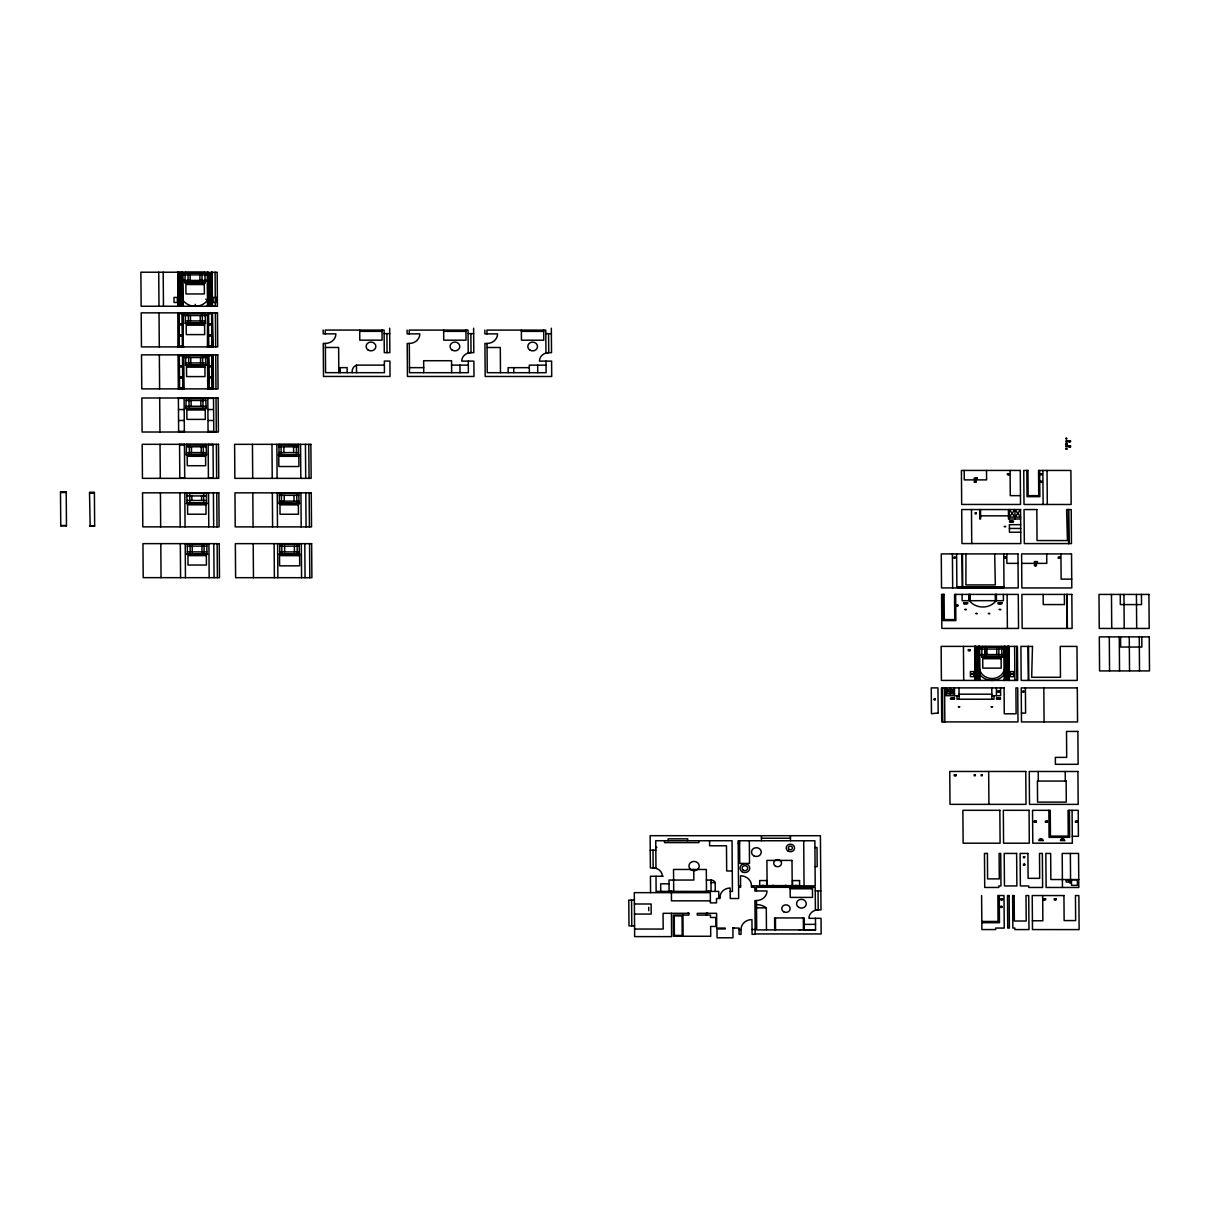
<?xml version="1.0" encoding="UTF-8"?>
<svg xmlns="http://www.w3.org/2000/svg" width="1210" height="1210" viewBox="0 0 1210 1210"><rect width="100%" height="100%" fill="white"/><g stroke="black" fill="none" stroke-linecap="round" stroke-linejoin="round"><path stroke-width="1.5" d="M181.878 272.235L178.762 283.321L181.969 283.321L182.135 305.495L183.406 306.251M210.51 272.991L211.372 280.735L210.585 283.321L208.165 280.735L208.906 272.991M212.824 306.266L209.965 305.51L211.523 300.337L209.874 295.164L208.695 296.465M975.986 656.198L975.593 657.484L978.799 657.484L975.517 647.153L978.724 647.153L975.986 656.198L977.196 657.484L978.391 656.198M1007.34 647.153L1008.202 654.913L1007.431 657.484L1008.232 657.484L1004.935 647.153L1008.142 647.153L1005.026 657.484L1008.232 657.741M1005.586 678.371L1006.796 679.672L1008.353 674.499L1006.72 669.342L1005.525 670.627M179.488 272.991L178.702 275.577L179.564 283.321M179.564 284.078L178.762 284.078L182.06 294.408L178.838 294.408L181.969 284.078L179.564 284.078L178.793 286.664L179.64 294.408M181.167 283.321L181.939 280.735L181.092 272.991M179.655 295.164L178.914 302.908L179.73 305.495L181.334 305.495L182.12 302.908L181.258 295.164M181.243 294.408L182.029 291.822L181.167 284.078M177.689 306.251L178.929 305.495L182.06 295.164L178.853 295.164L182.135 305.495M208.18 283.321L211.311 272.991L208.105 272.991L208.18 283.321L208.982 283.321L208.165 280.735L211.326 275.577L209.708 272.991L208.513 274.277M208.196 283.579L211.402 283.321L209.769 279.48L208.967 280.735L209.799 283.321L211.357 278.164L209.708 272.991L208.12 275.577L211.372 280.735L209.799 283.321L208.165 280.735L209.36 279.45M208.256 291.837L209.799 284.078L211.009 285.378M208.604 285.378L209.799 284.078L210.616 286.679L208.271 294.408L209.073 294.408L208.211 286.664L208.997 284.078L211.402 284.078M209.073 295.164L208.302 297.751L209.164 305.51M209.814 285.394L209.012 286.664L211.478 294.408L209.874 294.408L211.432 289.25L209.799 284.078L208.211 286.664L211.463 291.837L210.676 294.408M211.1 296.465L209.874 295.164L208.317 300.337L209.965 305.51L211.16 304.209L208.271 295.164L211.493 295.164M207.107 306.266L208.362 305.51L210.706 297.751L209.874 295.164L208.302 297.751L211.553 302.923L210.767 305.51M976.319 647.153L975.578 654.897L976.394 657.484M976.394 658.24L975.623 660.826L976.485 668.57M977.998 657.484L978.784 654.897L977.922 647.153M976.485 669.327L975.699 671.913L976.561 679.657M978.088 668.57L978.829 660.826L977.998 658.24L975.593 658.24L978.89 668.57L975.683 668.57L978.814 658.24L977.998 658.24M974.519 680.413L978.164 679.657L978.951 677.086L978.088 669.327M1005.737 647.153L1004.996 654.913L1005.828 657.484L1007.824 656.198M1008.232 658.24L1005.828 658.24L1005.041 660.826L1005.903 668.586L1008.293 665.999L1007.431 658.24M1005.419 656.198L1006.629 657.484L1008.187 652.326L1006.538 647.153L1005.344 648.454M1007.764 648.454L1006.538 647.153L1004.966 649.74L1008.202 654.913L1006.629 657.484L1005.797 654.913L1006.599 653.642L1007.401 654.928L1005.071 663.413L1006.705 668.586L1008.293 665.999L1005.041 660.826L1006.629 658.24L1007.839 659.541M1005.434 659.541L1006.629 658.24L1007.446 660.841L1005.102 668.586L1008.308 668.827M1005.918 669.342L1005.132 671.913L1005.994 679.672M1005.495 667.285L1006.705 668.586L1008.278 663.413L1006.629 658.24L1008.248 660.826L1005.086 665.999L1006.705 668.586L1005.888 665.999L1006.644 659.556M1006.675 664.729L1007.491 666.014L1005.147 674.499L1006.796 679.672L1007.99 678.371M1007.9 667.285L1007.506 668.586L1008.308 668.586L1005.843 660.826M1007.93 670.627L1006.72 669.342L1007.537 671.943L1005.192 679.672L1004.935 646.397M1003.937 680.428L1007.597 679.672L1008.384 677.086L1007.522 669.342M210.933 302.273L209.965 305.51L208.332 302.923L211.508 297.751L210.676 295.164M1006.72 670.658L1005.933 671.913L1006.796 679.672L1005.177 677.086L1008.338 671.913L1006.72 669.342L1005.132 671.913L1008.384 677.086L1006.796 679.672L1007.779 676.435M180.093 274.277L180.108 276.863M180.517 276.863L180.487 274.277M180.139 279.45L180.154 282.036M180.547 282.036L180.532 279.45M180.184 285.363L180.199 287.95M180.593 287.95L180.577 285.363M180.214 290.536L180.245 293.123M180.638 293.123L180.623 290.536M180.26 296.45L180.29 299.036M180.683 299.036L180.668 296.45M180.305 301.623L180.32 304.209M180.729 304.209L180.714 301.623M976.924 648.439L976.939 651.025M977.347 651.025L977.332 648.439M976.969 653.612L976.984 656.198M977.393 656.198L977.362 653.612M977.014 659.526L977.03 662.112M977.438 662.112L977.408 659.526M977.045 664.698L977.075 667.285M977.468 667.285L977.453 664.698M977.105 670.627L977.12 673.199M977.514 673.199L977.498 670.627M977.135 675.785L977.151 678.371M977.559 678.371L977.544 675.785M207.424 346.907L207.576 312.876M185.236 272.235L184.903 282.943L205.261 282.943L204.762 272.235M185.538 312.876L185.206 323.584L205.564 323.584L205.065 312.876M177.991 346.892L178.157 312.876M184.026 388.894L183.769 354.863M185.856 354.863L185.523 365.586L205.881 365.586L205.382 354.878M178.309 388.894L178.052 354.863M213.459 388.894L213.202 354.878M207.742 388.894L207.485 354.878M982.066 646.397L981.734 657.106L1002.092 657.106L1001.593 646.397M209.799 284.078L211.417 286.664L208.256 291.837L209.874 294.408L211.463 291.837L210.601 284.078M208.559 279.45L210.54 275.577L209.723 274.307L208.922 275.577L210.963 279.45M210.979 282.036L209.799 283.321L210.57 280.75L208.105 272.991M211.069 293.123L209.874 294.408L210.616 286.664M209.874 295.164L211.508 297.751L210.721 300.337L211.553 302.923L209.965 305.51L210.706 297.751M1005.797 654.897L1006.629 657.484L1004.996 654.913L1007.37 649.74L1006.554 648.469L1005.767 649.74L1007.794 653.612M1006.614 656.198L1007.401 654.913M1006.659 662.112L1007.446 660.826M1006.705 667.285L1007.491 665.999M1006.75 673.214L1007.537 671.928M209.436 290.536L208.256 291.837L209.874 294.408L209.058 291.837L209.844 290.566M211.13 301.623L209.103 297.751L209.89 296.48M209.527 301.623L208.347 302.923L209.965 305.51L209.133 302.923L209.935 301.653M950.228 687.885L946.099 693.814L954.463 693.814L950.228 687.885L950.273 693.814L954.418 687.885L954.478 695.705M90.175 525.775L94.652 526.335L94.395 492.319L89.51 492.319L90.175 525.775L94.229 525.775M179.821 478.343L179.564 444.327M208.423 478.358L208.15 444.327M66.474 525.927L66.217 491.895M60.757 525.927L60.5 491.895M184.101 397.999L184.359 432.03M178.641 432.03L178.384 397.999M213.52 398.014L213.777 432.03M184.449 444.327L184.707 478.343M186.537 444.327L186.204 455.036L206.562 455.036L206.063 444.327M208.059 432.03L207.802 398.014M213.036 444.327L213.293 478.358M1014.918 509.546L1009.322 517.109L1020.62 517.109L1014.918 509.546L1014.993 518.999M1020.559 509.561L1020.816 543.577L961.965 543.562L961.708 509.546L1020.559 509.561L1014.978 517.109L1009.276 509.546L1009.337 518.999M1010.653 521.903L1011.348 521.903M965.474 602.837L964.793 603.593L965.625 602.701M997.327 698.231L996.647 698.231M1035.064 821.288L1034.384 821.288M210.948 276.863L209.754 278.164L208.12 275.577L209.315 274.277M211.024 287.95L208.634 290.536M208.725 301.623L211.115 299.051M1007.779 651.025L1005.389 653.612M1007.854 662.127L1005.48 664.698M1005.571 675.8L1007.945 673.214M179.095 274.277L180.29 272.991L181.5 274.277M179.897 274.277L178.702 275.577L181.939 280.735L180.366 283.321L179.156 282.036M180.714 276.863L181.908 275.577L180.29 272.991L178.702 275.577L179.912 276.863M179.125 279.45L181.515 276.863L180.29 272.991L178.717 278.149L180.366 283.321L181.56 282.036L178.687 272.991L181.893 272.991L181.969 283.321L181.56 282.036M179.927 279.45L178.732 280.735L180.366 283.321L181.515 276.863M180.759 282.036L181.939 280.735L180.729 279.45M179.171 285.363L180.366 284.078L181.576 285.363M179.972 285.363L178.793 286.664L182.029 291.822L180.441 294.408L179.231 293.123M180.804 287.95L181.999 286.664L180.366 284.078L178.793 286.664L180.003 287.95M179.216 290.536L181.606 287.95L180.366 284.078L178.808 289.25L180.441 294.408L181.636 293.123M180.018 290.536L178.823 291.822L180.441 294.408L181.606 287.95M180.834 293.123L182.029 291.822L180.819 290.536M179.261 296.45L180.456 295.164L181.666 296.45M180.063 296.45L178.868 297.751L182.12 302.908L180.532 305.495L179.322 304.209M180.88 299.036L182.075 297.751L180.456 295.164L178.868 297.751L180.078 299.036M179.307 301.623L181.681 299.036L180.456 295.164L178.898 300.337L180.532 305.495L181.727 304.209M180.108 301.623L178.914 302.908L180.532 305.495L181.681 299.036M180.925 304.209L182.12 302.908L180.91 301.623M210.147 276.863L211.326 275.577L210.116 274.277M210.177 282.036L211.372 280.735L210.162 279.45M209.406 285.378L208.211 286.664L211.039 290.536M210.222 287.95L211.417 286.664L210.207 285.378M210.268 293.123L211.463 291.837L210.237 290.536M209.496 296.465L208.302 297.751L209.92 300.337M210.313 299.051L211.508 297.751L210.298 296.465M210.359 304.209L211.553 302.923L210.328 301.623M975.925 648.439L977.12 647.153L978.33 648.439M976.727 648.439L975.532 649.74L978.784 654.897L977.196 657.484L975.578 654.897L978.739 649.74L977.12 647.153L975.532 649.74L976.742 651.025M977.544 651.025L978.739 649.74L977.529 648.439M975.956 653.612L978.346 651.025M976.757 653.612L975.578 654.897L976.788 656.198M977.589 656.198L978.784 654.897L977.574 653.612M976.016 659.526L977.196 658.24L978.421 659.526M976.818 659.526L975.623 660.826L978.86 665.984L977.287 668.57L976.062 667.285M977.635 662.112L978.829 660.826L977.196 658.24L975.623 660.826L976.833 662.112M976.047 664.698L978.436 662.112M976.848 664.698L975.653 665.984L977.287 668.57L978.482 667.285M977.68 667.285L978.86 665.984L977.65 664.698M976.092 670.627L977.287 669.327L978.497 670.627M976.894 670.627L975.699 671.913L978.951 677.086L977.362 679.657L976.152 678.371M977.725 673.199L978.92 671.913L977.287 669.327L975.699 671.913L976.924 673.199M976.137 675.785L978.527 673.199M976.939 675.785L975.744 677.086L977.362 679.657L978.557 678.371M977.756 678.371L978.951 677.086L977.74 675.785M1006.145 648.454L1004.966 649.74L1006.175 651.025M1006.977 651.025L1008.172 649.74L1006.538 647.153L1004.981 652.326L1006.629 657.484M1006.191 653.612L1004.996 654.913L1006.221 656.198M1007.022 656.198L1008.202 654.913L1006.992 653.612M1006.236 659.541L1005.041 660.826L1006.251 662.127M1007.053 662.127L1008.248 660.826L1007.038 659.541M1006.281 664.698L1005.086 665.999L1006.297 667.285M1006.327 670.627L1005.132 671.913L1006.342 673.214M1007.144 673.214L1008.338 671.913L1007.128 670.627M1006.372 675.8L1005.177 677.086L1006.387 678.371M1007.189 678.371L1008.384 677.086L1007.174 675.8M1007.098 667.285L1008.293 665.999L1007.083 664.698M1066.781 439.064L1066.207 438.217L1066.131 439.033M1066.101 444.267L1066.948 444.267M1024.522 864.409L1023.675 864.409M186.99 502.982L186.295 503.557L207.213 503.557L186.99 502.982L186.915 492.848M279.026 454.491L278.33 455.051L299.248 455.066L279.026 454.491L278.95 444.342M187.368 553.787L186.673 554.361L207.606 554.361L187.368 553.787L187.293 543.653M279.389 503.012L278.693 503.572L299.626 503.572L279.389 503.012L279.313 492.863M279.782 553.817L279.087 554.377L300.004 554.377L279.782 553.817L279.707 543.668M1066.131 438.247L1066.751 438.353M208.105 272.492L217.165 272.235L217.422 306.266L141.146 306.251L140.889 272.22L208.105 272.235L208.075 305.51M178.672 272.477L181.878 272.477M185.236 272.477L204.762 272.492M178.672 272.734L181.878 272.734M185.236 272.734L204.762 272.734M208.105 272.734L211.311 272.734M185.236 272.991L204.762 272.991M182.74 274.125L185.251 274.125M204.777 274.125L207.288 274.125M182.74 274.368L185.251 274.368M204.777 274.383L207.288 274.383M182.74 274.625L185.251 274.625M204.777 274.625L207.288 274.625M182.74 274.882L207.288 274.882M182.786 280.418L207.334 280.433M182.786 280.675L185.296 280.675M204.823 280.675L207.334 280.675M182.786 280.932L185.296 280.932M204.823 280.932L207.334 280.932M182.786 281.174L185.296 281.174M204.823 281.189L207.334 281.189M185.311 282.187L204.838 282.187M185.175 282.444L204.974 282.444M185.039 282.686L205.11 282.701M178.762 283.579L181.969 283.579M178.762 283.821L181.969 283.821M208.196 284.078L211.402 283.836M178.853 294.665L182.06 294.665M208.271 294.665L211.478 294.665M178.853 294.907L182.06 294.907M208.271 294.922L211.478 294.922M177.961 305.752L183.118 305.752M207.379 305.752L212.537 305.752M177.825 306.009L183.254 306.009M207.243 306.009L212.688 306.009M213.141 346.907L212.461 312.876L211.901 313.632M178.989 313.375L182.196 313.375M185.538 313.118L205.065 313.133M208.407 313.375L211.614 313.375M178.989 313.632L182.196 313.632L182.453 346.136M185.538 313.375L205.065 313.375M185.554 313.632L205.08 313.632M211.629 313.632L208.423 313.632L208.498 323.962L211.705 323.962M183.043 314.766L185.554 314.766M205.08 314.766L207.591 314.766M183.043 315.008L185.554 315.008M205.08 315.024L207.591 315.024M183.043 315.265L185.554 315.265M205.08 315.265L207.591 315.265M183.058 315.523L207.591 315.523M185.599 320.937L205.125 320.937M185.614 322.828L205.14 322.828M185.478 323.085L205.276 323.085M185.342 323.327L205.428 323.342M179.065 323.962L182.271 323.962M179.065 324.22L182.271 324.22M208.498 324.22L211.705 324.22M179.08 324.462L182.286 324.462M208.498 324.477L211.705 324.477M179.08 324.719L182.286 324.719M208.498 324.719L211.705 324.719M359.703 331.343L382.027 331.343M443.662 331.358L465.971 331.358M521.374 331.374L543.698 331.374M384.13 333.612L389.711 333.612M468.073 333.627L473.655 333.627M545.801 333.642L551.382 333.657M179.156 335.049L182.362 335.049M208.574 335.064L211.795 335.064M179.156 335.306L182.362 335.306M208.589 335.306L211.795 335.306M179.156 335.548L182.362 335.548M208.407 312.876L208.589 335.563L211.795 335.563L211.871 346.151M179.156 335.805L182.362 335.805M208.589 335.563L211.795 335.82M325.354 343.428L323.251 343.428L323.509 376.446L390.028 376.461L389.923 361.079L384.341 361.079L384.432 372.68L325.566 372.665L325.354 343.428A10.603 9.574 2 0 0 335.881 333.854L323.191 333.854L323.161 330.073M407.105 330.088L407.135 333.869L419.825 333.869A10.603 9.574 2 0 1 409.298 343.443L407.21 343.443L407.452 376.461L473.987 376.476L473.866 361.109L461.736 361.109A9.347 8.44 2 0 1 471.008 352.654L470.871 333.627M484.832 330.103L484.862 333.884L497.552 333.884A10.603 9.574 2 0 1 487.025 343.459L484.923 343.459L485.18 376.476L551.699 376.491L551.594 361.124L539.448 361.124A9.347 8.44 2 0 1 548.735 352.685L548.584 333.642M178.399 346.136L183.708 346.892M207.833 346.151L212.718 346.151M178.263 346.393L183.421 346.393M207.696 346.393L212.854 346.393M178.127 346.65L183.572 346.65M207.56 346.65L212.99 346.65M325.384 347.467L338.634 347.467L338.815 372.665M487.055 347.497L500.305 347.497L500.486 372.71M178.188 355.12L183.633 355.12M185.856 355.12L205.382 355.12M207.621 355.12L213.066 355.12M178.339 355.377L183.496 355.377M185.871 355.377L205.382 355.377M207.757 355.377L212.915 355.377M178.475 355.619L183.36 355.619M185.871 355.619L205.398 355.634M207.908 355.634L212.779 355.634M183.36 356.753L185.871 356.753M205.398 356.768L207.908 356.768M183.36 357.01L185.871 357.01M205.398 357.01L207.908 357.01M183.375 357.268L185.886 357.268M205.398 357.268L207.908 357.268M183.375 357.51L207.923 357.525M185.916 362.94L205.443 362.94M185.932 364.83L205.458 364.83M185.796 365.072L205.609 365.072M352.171 372.665L352.171 371.243A7.487 6.761 2 0 1 356.481 365.118L384.372 365.118M451.587 365.133L468.315 365.133M546.043 365.148L529.299 365.148L529.36 372.71M185.659 365.329L205.745 365.329M179.382 365.949L182.589 365.949L182.77 388.138M212.022 365.964L208.816 365.964L208.74 355.634M179.382 366.207L182.604 366.207M208.816 366.207L212.022 366.207M179.398 366.464L182.604 366.464M208.816 366.464L212.022 366.464M179.398 366.706L182.604 366.706M208.816 366.721L212.022 366.721M409.479 367.643L423.712 367.643M529.33 367.674L508.124 367.659L508.17 372.71M179.473 377.051L182.68 377.051M208.906 377.051L212.113 377.051M179.473 377.293L182.68 377.293M208.906 377.308L212.113 377.308M179.473 377.55L182.68 377.55M208.453 355.634L208.906 377.55L212.113 377.55L212.189 388.138M179.473 377.807L182.68 377.807M208.906 377.55L212.113 377.807M178.717 388.138L183.602 388.138M208.15 388.138L213.036 388.138M178.581 388.38L183.738 388.395M208.014 388.395L213.172 388.395M178.445 388.637L183.89 388.637M207.878 388.637L213.308 388.652M178.52 398.196L183.965 398.196M186.189 398.196L205.715 398.196M207.954 398.196L213.384 398.196M178.656 398.377L183.814 398.377M186.189 398.377L205.715 398.392M208.09 398.392L213.247 398.392M186.189 398.574L205.715 398.574M186.204 400.465L205.73 400.465M186.249 406.258L205.776 406.258M186.128 408.345L205.927 408.345M185.992 408.526L206.078 408.526M178.883 409.54L183.769 409.54M208.317 409.54L213.187 409.54M178.974 420.49L183.844 420.505M208.392 420.505L213.278 420.505M179.05 431.456L183.935 431.456M208.483 431.471L213.353 431.471M178.914 431.652L184.071 431.652M208.347 431.652L213.504 431.652M179.715 444.509L184.313 444.509M186.537 444.509L206.063 444.524M208.302 444.524L212.899 444.524M278.95 444.539L298.477 444.539M179.851 444.705L184.177 444.705M186.537 444.705L206.063 444.902M208.438 444.705L212.763 444.705M278.95 444.72L298.477 444.917M1069.398 446.777L1068.702 446.021M1070.381 446.777L1069.685 446.021M186.552 446.777L206.078 446.792M278.965 446.808L298.492 446.808M186.597 452.585L206.124 452.585M279.011 452.601L298.537 452.601M186.612 454.461L206.139 454.476M186.476 454.658L206.29 454.658M278.799 454.673L298.779 454.688M186.34 454.839L206.426 454.854M278.557 454.869L299.021 454.869M180.245 477.784L184.283 477.784M208.831 477.784L212.869 477.784M179.972 478.162L184.57 478.162M208.559 478.162L213.157 478.162M1040.706 481.262L1041.84 481.262L1041.855 482.306L1040.706 482.306L1040.706 481.262L1041.689 482.17M60.636 492.092L66.081 492.092M60.787 492.273L65.945 492.273M60.923 492.47L65.809 492.47M89.797 492.697L94.108 492.697M89.933 492.878L93.972 492.893M186.915 493.226L206.441 493.226M279.313 493.241L298.84 493.241M186.915 493.408L206.441 493.408M279.313 493.423L298.84 493.438M279.329 495.314L298.855 495.329M1020.453 495.646L1010.274 495.646L1010.093 470.433M186.93 495.934L206.456 495.934M186.96 500.471L206.487 500.471M279.374 501.121L298.9 501.121M186.521 503.36L206.986 503.375M278.935 503.39L299.384 503.39M979.752 515.853L1009.322 515.853M1020.635 518.999L1008.505 518.999L1008.429 509.546M1009.503 521.011L1013.466 521.011L1013.481 522.039L1009.518 522.039L1010.35 521.147M1020.68 524.671L1009.382 524.671L1009.442 532.234L1020.741 532.234M61.029 525.548L66.202 525.548M60.893 525.73L66.338 525.745M90.039 525.957L94.365 525.957M89.903 526.153L94.516 526.153M1009.412 528.452L1020.711 528.452M187.293 543.834L206.819 543.834M279.707 543.85L299.233 543.865M187.293 544.031L206.819 544.213M279.707 544.046L299.233 544.243M187.308 546.103L206.834 546.103M279.722 546.118L299.248 546.133M187.353 551.896L206.88 551.911M279.767 551.926L299.293 551.926M187.142 553.983L207.137 553.983M279.54 553.998L299.535 553.998M186.915 554.165L207.364 554.18M279.313 554.195L299.777 554.195M1018.049 563.376L1006.886 563.361L1006.811 553.923M1021.679 563.376L1046.771 563.376L1046.71 553.923M1071.712 579.136L1061.125 579.136L1060.928 553.923M956.853 586.729L1003.997 586.744M969.331 594.397L969.376 600.689L996.148 600.705L996.102 594.397M999.793 603.593L999.097 602.837M1007.93 646.397L941.138 646.382L941.395 680.413L1017.686 680.428L1017.428 646.397L1007.93 646.397L1008.202 680.428M975.502 646.654L978.724 646.654M982.066 646.654L1001.593 646.654M1004.935 646.654L1008.142 646.654M975.517 646.896L978.724 646.896M982.066 646.896L1001.593 646.911M1004.935 646.911L1008.142 646.911M982.066 647.153L1001.593 647.153M979.571 648.288L982.081 648.288M1001.608 648.288L1004.118 648.288M979.571 648.545L982.081 648.545M1001.608 648.545L1004.118 648.545M979.571 648.787L982.081 648.787M1001.608 648.787L1004.118 648.802M979.571 649.044L1004.118 649.044M979.616 654.58L1004.164 654.595M979.616 654.837L982.127 654.837M1001.653 654.837L1004.164 654.837M979.616 655.094L982.127 655.094M1001.653 655.094L1004.164 655.094M979.631 655.336L982.142 655.336M1001.653 655.351L1004.164 655.351M982.142 656.349L1001.668 656.349M982.006 656.606L1005.086 656.727M981.87 656.848L1001.956 656.864M975.593 657.741L978.799 657.741M975.593 657.983L978.799 657.983M1005.026 657.998L1008.232 657.998M1005.026 658.24L1005.828 658.24M975.683 668.827L978.89 668.827M975.683 669.085L978.89 669.085M1005.102 669.085L1008.323 669.085M1008.323 669.342L1005.117 669.342L1008.399 679.672M978.164 679.657L980.236 680.413M1007.597 679.672L1009.654 680.428M974.791 679.914L979.949 679.914M1004.224 679.914L1009.382 679.914M974.655 680.171L980.085 680.171M1004.073 680.171L1009.518 680.171M959.076 694.192L991.837 694.192M959.076 695.705L946.114 695.705L946.054 687.885L950.273 693.814M991.852 695.705L1000.64 695.705L1000.579 687.9M953.646 698.215L954.342 698.972M934.317 699.607L935.164 699.607M1021.422 713.114L1025.596 713.114L1025.399 687.9M1072.272 836.291L1078.412 836.291L1078.216 810.322L1068.037 810.322L1068.233 836.095L1050.446 836.095L1050.25 810.322L1032.538 810.322L1032.795 843.204L1072.332 843.219L1072.075 810.322M761.438 838.228L790.448 838.243M738.191 843.264L739.582 843.264M655.79 846.909L656.848 847.529L655.79 847.529M814.92 847.499L817.022 847.499L817.158 866.663L815.071 866.663M650.239 850.176L655.82 850.176M732.262 870.988L726.681 870.973L726.484 845.775L709.62 845.775L709.574 840.738M663.125 876.252L650.436 876.267L650.557 892.647M1078.745 879.534L1050.855 879.534L1050.658 853.443L1045.833 853.443L1046.105 887.474L1078.806 887.474L1078.549 853.458L1062.198 853.443L1062.456 887.474M706.383 880.063L710.996 880.063A4.371 3.948 2 0 1 715.201 882.574L715.261 891.407M1069.67 881.122L1070.82 881.122M1069.685 882.014L1070.82 882.014M711.011 882.574L715.201 882.574M669.039 883.829L660.675 883.829L660.736 891.392M740.596 885.856L738.508 885.856L738.176 840.753L814.875 840.769L815.222 885.871L751.486 885.856M790.13 888.775L812.454 888.775M815.253 890.847L820.834 890.862M730.19 891.407L732.413 891.407L732.035 840.738L655.744 840.723L655.956 867.948L650.375 867.948L650.133 835.686L820.41 835.717L820.985 909.89L815.404 909.89L815.222 887.323L756.371 887.308L756.401 890.968M981.612 895.551L981.87 929.567L995.679 929.567L995.664 928.055L1004.24 928.07L1003.997 895.551L997.857 895.551L998.053 921.445L981.885 921.445M739.053 929.522L741.004 929.522A11.026 9.952 2 0 1 751.939 919.57L752.06 934.317L755.191 934.317L754.934 900.542L756.477 900.542A10.603 9.574 2 0 0 767.004 890.968L754.874 890.968L754.843 887.308L751.486 887.308L751.486 885.614A10.875 9.831 2 0 0 740.52 875.783L740.611 887.308L738.599 887.308L738.675 898.531L730.235 898.516L730.159 888.004A10.391 9.393 2 0 0 719.98 897.381L718.8 897.381L718.755 891.407L656.122 891.392L656.017 876.267M634.373 900.074L628.792 900.074L628.988 925.907L634.569 925.907M710.376 900.845L671.474 900.83L671.414 892.647M634.403 903.991L651.131 903.991L651.207 914.064L634.479 914.064M1000.882 906.517L1001.714 907.273M1013.057 906.517L1013.889 906.517M756.522 907.848L766.293 907.848L766.459 929.9M688.868 913.323L663.065 913.308L663.186 929.053L634.584 929.053M1032.402 920.765L1042.869 920.765L1042.672 895.566M981.839 922.701L999.46 922.701L999.263 895.551M804.211 924.364L815.51 924.364M732.897 928.07L739.038 928.07L739.083 934.317L741.034 934.317L741.004 929.522M752.015 929.522L755.161 929.522M815.464 918.329L815.555 929.915L756.704 929.9L756.477 900.542M755.191 933.938L821.166 933.954L821.046 918.329L808.915 918.329A9.347 8.44 2 0 1 818.187 909.89L818.051 890.862M815.555 929.915L803.425 929.915L803.334 917.936M205.745 299.188L207.485 300.246A14.671 13.265 2 0 1 182.937 300.292M1070.638 882.211L1069.882 881.863M1006.962 648.454L1008.172 649.74L1006.584 652.326L1005.374 651.025M1007.885 664.698L1005.449 662.127M1005.54 673.214L1007.975 675.8M975.941 651.025L978.376 653.612M977.62 659.526L978.829 660.826L975.653 665.984L976.878 667.285M976.031 662.112L978.451 664.698M977.695 670.627L978.92 671.913L975.744 677.086L976.954 678.371M976.122 673.199L978.542 675.785M210.918 274.277L209.708 272.991L208.15 278.164L209.799 283.321M180.698 274.277L181.908 275.577L178.732 280.735L179.957 282.036M179.11 276.863L181.53 279.45M180.774 285.363L181.999 286.664L178.823 291.822L180.033 293.123M179.201 287.95L181.621 290.536M180.865 296.45L182.075 297.751L178.914 302.908L180.124 304.209M179.277 299.036L181.712 301.623M964.793 602.837L965.474 603.593M1006.765 675.815L1007.582 677.101M1005.767 649.74L1006.569 651.025M1005.979 677.086L1006.78 678.371M208.922 275.577L209.738 276.863M208.967 280.735L209.784 282.036M209.012 286.664L209.829 287.95M209.058 291.822L209.859 293.123M209.103 297.751L209.92 299.036M209.148 302.923L209.95 304.209M1005.888 665.999L1006.705 668.586M1005.933 671.913L1006.75 674.499M208.226 289.235L209.874 294.408M211.16 304.209L211.569 305.51L211.311 272.235M1141.453 594.428L1141.529 604.577L1120.339 604.577L1120.263 594.428M1141.786 636.899L1141.862 647.032L1120.657 647.032L1120.581 636.883M1139.26 636.899L1139.517 670.915M1136.432 594.428L1136.689 628.459M1129.263 636.899L1129.535 670.915M1123.954 594.428L1124.211 628.459M1119.28 636.883L1119.537 670.915M1111.476 594.428L1111.733 628.444M1109.298 636.883L1109.555 670.915M1076.416 821.151L1076.416 822.18M1069.504 440.848L1069.504 441.877M1069.534 445.885L1069.549 446.913M1068.687 509.561L1068.944 543.592M1068.339 509.561L1068.596 543.592M1070.366 853.458L1070.563 879.534M1066.963 446.021L1066.131 446.021M1069.428 810.322L1069.64 837.35L1049.07 837.35L1048.858 810.322M1067.099 594.413L1067.356 628.444M1066.751 594.413L1067.008 628.444M1064.377 594.413L1064.452 604.561L1043.247 604.561L1043.171 594.413M1065.223 771.481L1065.299 781.07M1059.204 557.19L1059.204 558.218M1055.18 898.818L1055.196 899.862M1047.043 470.448L1047.3 504.464M1047.195 822.044L1046.514 822.044M1046.363 821.151L1046.363 822.18M1042.869 470.448L1043.126 504.464M1043.822 687.9L1044.079 721.931M1044.593 898.818L1044.608 899.862M1039.647 470.448L1039.859 496.66L1027.018 496.66L1026.821 470.448M1038.241 771.481L1038.316 781.055M1036.395 561.591L1036.41 562.635M1035.412 561.591L1035.412 562.635M1035.427 564.752L1035.442 565.781M1036.062 822.044L1035.367 822.044M1035.216 821.151L1035.216 822.18M1028.515 646.412L1028.772 680.428M1028.016 646.412L1028.273 680.428M1016.718 646.397L1016.975 680.428M1014.63 646.397L1014.887 680.428M1012.483 521.011L1012.483 522.039M1011.484 521.011L1011.5 522.039M1010.501 521.011L1010.501 522.039M1008.353 473.7L1008.369 474.728M1008.989 646.397L1009.231 679.672M1008.701 646.397L1008.959 679.672M1008.414 646.397L1008.671 679.672M1008.142 646.397L1008.55 680.428M1007.128 594.397L1007.385 628.429M1004.648 646.397L1004.92 679.672M1003.755 553.908L1003.997 587.561L956.868 587.546L956.611 553.908M1004.376 646.397L1004.633 679.672M1004.103 646.397L1004.36 679.672M1003.362 594.397L1003.408 600.705L996.435 600.705L996.39 594.397M1000.927 602.701L1000.927 603.745M999.929 602.701L999.944 603.745M1001.653 898.818L1001.668 899.847M998.946 602.701L998.946 603.745M999.46 698.094L999.475 699.123M998.81 647.153L998.885 656.349M998.416 691.167L998.432 692.196M998.477 698.094L998.477 699.123M998.326 698.987L997.645 698.987M997.479 698.094L997.494 699.123M996.737 649.044L996.768 654.459M996.405 687.9L996.45 695.705M995.27 594.397L995.316 600.705M994.68 553.908L995.331 584.914L965.913 584.914L965.958 553.908M993.954 695.705L993.97 699.244L957.019 699.229L956.989 695.705M991.792 687.9L991.882 699.244M986.513 470.433L986.589 479.886L964.279 479.886L964.204 470.433M988.661 771.466L988.918 804.363M986.967 649.044L987.012 654.459M985.484 646.397L985.56 656.727M984.864 647.153L984.925 656.349M980.539 509.546L980.614 518.999L979.767 518.999L979.707 509.546M979.555 646.397L979.813 679.657M979.268 646.397L979.525 679.657M978.996 646.397L979.253 679.657M978.709 646.397L978.966 679.657L975.683 669.327L978.89 669.327L975.759 679.657L975.502 646.397M976.213 478.101L976.228 479.145M975.23 478.101L975.23 479.145M975.245 481.262L975.26 482.291M975.23 646.397L975.487 679.657M974.942 646.397L975.199 679.657M974.67 646.397L974.927 679.657M971.479 509.546L971.736 543.562M970.163 594.397L970.208 600.689M969.044 594.397L969.104 600.689L962.131 600.689L962.071 594.397M969.24 649.649L969.24 650.678M966.624 602.701L966.624 603.73M964.642 602.701L964.642 603.73M963.447 646.397L963.704 680.413M962.464 553.908L962.721 587.924M961.98 553.908L962.237 587.924M959.016 687.885L959.106 699.229M957.7 605.348L956.868 605.348M955.658 594.397L955.855 620.609L943.165 620.594L942.968 594.382M955.159 774.733L955.174 775.761M952.421 553.908L952.678 587.924M953.495 698.079L953.495 699.123M952.452 691.152L952.452 692.18M952.497 698.079L952.512 699.123M951.514 698.079L951.514 699.123M944.587 687.885L944.844 721.916M942.499 687.885L942.756 721.916M812.439 887.323L812.515 897.412L790.206 897.397L790.13 887.323M803.712 840.753L804.06 885.871M804.257 929.915L804.166 917.936L774.597 917.936L774.687 929.915M790.433 835.717L790.463 840.753M775.428 917.936L775.519 929.9M761.423 835.717L761.453 840.753M749.323 840.753L749.504 863.426L739.733 863.426L739.567 840.738M734.304 928.07L732.897 927.828L732.973 937.78L717.076 937.78L717.016 928.947L725.244 928.962L725.229 928.07L716.728 928.07L716.607 913.323L697.232 913.323L697.247 915.093L710.497 915.093L710.512 917.482L715.881 917.482L715.942 926.436L710.648 926.436L710.724 936.268L673.486 936.253L673.32 915.078L688.868 915.093L688.853 913.066L687.462 913.323M719.98 897.381L719.995 898.516L716.501 898.516L716.532 902.872L710.406 902.872L710.315 892.662L634.312 892.647L634.645 936.616L671.611 936.631L671.429 913.323M710.996 880.063L711.072 891.392M707.835 913.323L706.428 913.066L706.443 915.093M706.474 891.392L706.307 869.476L673.531 869.461L673.698 891.392M698.836 840.723L698.851 842.614L664.547 842.614L664.532 840.723M693.754 869.461L693.844 880.048L669.009 880.048L669.1 891.392M687.688 840.738L687.673 838.848L668.147 838.848L668.162 840.723M682.954 915.078L683.106 936.253M653.022 850.176L653.158 867.948A9.211 8.319 2 0 1 662.43 876.252M648.726 907.318L648.741 910.722M631.575 900.074L631.771 925.907M551.337 328.228L551.518 352.685L545.952 352.685L545.77 330.118L486.919 330.103L486.949 333.884M546.012 361.124L546.103 372.71L487.237 372.695L487.025 343.459M543.683 330.118L543.759 340.207L521.449 340.191L521.374 330.118M537.679 365.148L537.724 372.71M513.721 367.674L513.766 372.71M473.624 328.212L473.806 352.654L468.225 352.654L468.058 330.103L409.192 330.088L409.222 333.869M468.285 361.109L468.376 372.695L409.524 372.68L409.298 343.443M465.956 330.103L466.031 340.191L443.722 340.176L443.647 330.103M459.951 365.133L460.012 372.695M451.648 372.695L451.557 360.716L423.651 360.716L423.742 372.695M389.665 328.197L389.847 352.639L384.281 352.639L384.099 330.088L325.248 330.073L325.278 333.854M386.913 333.612L387.064 352.639M382.012 330.088L382.088 340.161L359.778 340.161L359.703 330.073M356.481 365.118L356.526 372.68M347.194 372.665L347.149 367.628L340.176 367.628L340.222 372.665M308.792 444.357L309.049 478.373M309.155 492.863L309.412 526.894M309.548 543.668L309.805 577.699M305.449 444.342L305.707 478.358M305.812 492.863L306.07 526.894M304.799 543.653L305.056 577.684M300.564 444.342L300.821 478.373M300.927 492.863L301.184 526.894M301.32 543.668L301.577 577.699M298.477 444.342L298.552 454.491M298.84 492.863L298.915 503.012M299.233 543.668L299.309 553.817M296.389 444.917L296.45 454.491M296.752 493.438L296.828 503.012M297.146 544.243L297.206 553.817M293.606 446.808L293.652 452.601M293.985 495.329L294.015 501.121M294.363 546.133L294.408 551.926M283.851 446.808L283.896 452.601M284.214 495.314L284.259 501.121M284.607 546.118L284.652 551.926M281.038 444.917L281.113 454.491M281.416 493.423L281.491 503.012M281.794 544.228L281.87 553.817M276.863 444.342L277.12 478.373M277.226 492.863L277.483 526.879M277.604 543.668L277.876 577.684M274.125 543.668L274.383 577.684M271.978 444.342L272.235 478.373M272.341 492.863L272.598 526.879M252.451 444.342L252.709 478.373M252.814 492.863L253.071 526.894M253.208 543.668L253.465 577.699M215.077 272.235L215.335 306.266M215.38 312.876L215.652 346.907M215.713 354.878L215.97 388.894M216.03 398.014L216.287 432.03M216.378 444.327L216.65 478.358M216.756 492.848L217.013 526.879M217.135 543.653L217.392 577.684M212.143 272.235L212.4 305.51M211.871 272.991L211.947 283.321M212.173 313.632L212.264 323.962M212.506 355.634L212.582 365.964M211.871 272.235L212.128 305.51M212.173 312.876L212.431 346.151M212.219 355.634L212.748 388.138M213.414 492.848L213.671 526.864M213.792 543.653L214.049 577.669M211.674 283.321L211.841 305.51M212.068 335.82L212.158 346.151M212.295 365.964L212.476 388.138M211.614 312.876L211.795 335.563M211.947 355.634L212.113 377.55M208.271 295.164L208.362 305.51M208.589 335.805L208.665 346.151M208.906 377.807L208.982 388.138M207.817 272.235L207.802 305.51M208.135 312.876L208.392 346.151M208.543 365.964L208.71 388.138M207.636 283.321L207.727 295.164M207.938 323.962L208.105 346.151M208.18 355.634L208.423 388.138M207.273 272.235L207.515 305.51M208.528 492.848L208.785 526.864M208.906 543.653L209.164 577.669M205.715 398.014L206.214 408.723L185.856 408.723L186.189 397.999M206.441 492.848L206.517 502.997M206.819 543.653L206.895 553.802M201.979 272.991L202.04 282.187M202.282 313.632L202.357 322.828M202.599 355.634L202.675 364.83M202.932 398.574L203.008 408.148M203.28 444.902L203.356 454.476M203.643 493.408L203.719 502.997M204.036 544.213L204.112 553.787M199.892 274.882L199.937 280.296M200.21 315.523L200.24 320.937M200.527 357.51L200.573 362.94M200.845 400.465L200.89 406.258M201.208 446.777L201.253 452.585M201.571 495.934L201.616 500.471M201.964 546.103L201.994 551.896M195.249 304.36L195.264 306.251M190.136 274.882L190.182 280.296M190.439 315.523L190.484 320.937M190.756 357.51L190.802 362.94M191.089 400.465L191.135 406.258M191.437 446.777L191.482 452.585M191.815 495.934L191.845 500.471M192.193 546.103L192.239 551.896M188.034 272.991L188.094 282.187M188.337 313.632L188.412 322.828M188.654 355.619L188.73 364.83M188.987 398.574L189.047 408.148M189.335 444.887L189.41 454.476M189.698 493.408L189.773 502.982M190.091 544.213L190.167 553.787M184.812 492.848L185.07 526.864M185.206 543.638L185.463 577.669M182.725 272.235L182.982 305.495M183.028 312.876L183.285 346.136M182.438 272.235L182.695 305.495M182.755 312.876L183.012 346.136M183.073 355.619L183.33 388.138M182.165 272.235L182.423 305.495M182.468 312.876L182.725 346.136M182.801 355.619L183.043 388.138M182.513 355.619L182.589 365.949M182.196 312.876L182.196 313.632M178.672 272.235L178.929 305.495M178.989 312.876L179.246 346.136M179.307 355.619L179.564 388.138M178.399 272.235L178.656 305.495M178.702 312.876L178.959 346.136M179.035 355.619L179.277 388.138M178.112 272.235L178.369 305.495M178.43 312.876L178.687 346.136M178.747 355.619L179.004 388.138M179.942 492.848L180.199 526.864M180.32 543.638L180.577 577.669M177.84 272.235L178.097 305.495M163.199 272.22L163.456 306.251M158.737 272.235L158.994 306.266M159.039 312.876L159.296 346.907M159.357 354.878L159.614 388.894M159.69 398.014L159.947 432.03M160.038 444.327L160.295 478.358M160.416 492.848L160.673 526.864M160.794 543.653L161.051 577.669M756.507 904.566A15.185 13.718 2 0 1 766.293 907.848M996.148 600.705A16.335 14.762 2 0 1 969.376 600.689M1004.315 674.409A14.671 13.265 2 0 1 979.767 674.454M1004.285 669.614A12.584 11.374 2 0 1 992.124 678.538A12.584 11.374 2 0 1 979.737 669.735M670.703 891.347L672.095 891.437L670.703 891.347M708.077 891.362L709.468 891.437L708.077 891.362M762.497 885.569L763.888 885.69L762.512 885.478M772.676 885.569L774.067 885.69L772.691 885.478M785.229 885.554L786.621 885.675L785.245 885.478M795.409 885.569L796.8 885.69L795.424 885.493M799.235 929.87L800.627 929.946L799.235 929.824M958.471 706.746L959.863 706.837L958.471 706.716M964.975 609.477L966.382 609.553L964.975 609.477M971.403 674.076L972.795 674.197L971.418 674M975.895 613.515L977.287 613.636L975.895 613.425M988.449 613.515L989.825 613.636L988.449 613.425M991.247 706.761L992.639 706.837L991.247 706.716M999.294 609.477L1000.685 609.568L999.294 609.477M1004.376 526.516L1005.767 526.607L1004.376 526.486M1011.288 674.091L1012.679 674.212L1011.303 674M1040.222 839.634L1041.613 839.77L1040.237 839.558M1065.859 448.88L1067.25 448.97L1065.874 448.849M1061.851 839.649L1063.227 839.77L1061.851 839.558M180.29 272.991L180.366 283.321L180.29 272.991M180.366 284.078L180.441 294.408L180.366 284.078M180.456 295.164L180.532 305.495L180.456 295.164M977.12 647.153L977.196 657.484L975.547 652.311L977.12 647.153L978.754 652.311L977.196 657.484L977.12 647.153M977.196 658.24L977.287 668.57L975.638 663.413L977.196 658.24L978.845 663.413L977.287 668.57L977.196 658.24M977.287 669.327L977.362 679.657L975.729 674.499L977.287 669.327L978.935 674.499L977.362 679.657L977.287 669.327M938.158 712.962L931.458 713.718L931.261 687.885L937.962 687.885L938.158 712.962M204.293 284.547L185.886 284.531L185.962 293.954L204.369 293.954L204.293 284.547M177.341 297.433L173.983 297.433L174.028 302.47L177.371 302.47L177.341 297.433M216.393 297.448L213.036 297.448L213.081 302.485L216.424 302.485L216.393 297.448M217.482 312.876L141.192 312.861L141.449 346.892L217.739 346.907L217.482 312.876M204.596 325.188L186.189 325.172L186.264 334.595L204.671 334.595L204.596 325.188M217.8 354.878L141.51 354.863L141.767 388.879L218.057 388.894L217.8 354.878M204.929 367.174L186.506 367.174L186.582 376.582L204.989 376.597L204.929 367.174M218.133 398.014L141.842 397.999L142.099 432.015L218.39 432.03L218.133 398.014M205.246 409.978L186.839 409.978L186.915 419.386L205.322 419.386L205.246 409.978M1067.069 440.848L1065.919 440.848L1065.934 441.877L1067.084 441.877L1067.069 440.848M1070.487 440.848L1068.506 440.848L1068.521 441.877L1070.502 441.877L1070.487 440.848M1067.084 443.374L1065.949 443.374L1065.949 444.403L1067.099 444.403L1067.084 443.374M218.481 444.327L142.19 444.312L142.447 478.343L218.738 478.358L218.481 444.327M310.879 444.357L234.604 444.327L234.861 478.358L311.136 478.373L310.879 444.357M1067.114 445.885L1065.98 445.87L1065.98 446.913L1067.129 446.913L1067.114 445.885M1070.532 445.885L1068.551 445.885L1068.551 446.913L1070.532 446.913L1070.532 445.885M205.594 456.306L187.187 456.291L187.263 465.714L205.67 465.714L205.594 456.306M298.84 456.321L278.769 456.321L278.845 466.515L298.915 466.515L298.84 456.321M1020.272 470.433L961.421 470.433L961.678 504.449L1020.529 504.464L1020.272 470.433M1027.94 470.448L1023.751 470.448L1024.008 504.464L1071.153 504.479L1070.895 470.448L1038.543 470.448L1038.725 495.646L1028.137 495.646L1027.94 470.448M1009.352 473.7L1007.37 473.7L1007.37 474.728L1009.352 474.728L1009.352 473.7M1041.78 473.715L1040.645 473.715L1040.645 474.743L1041.795 474.743L1041.78 473.715M977.211 478.101L974.231 478.101L974.247 479.145L977.211 479.145L977.211 478.101M976.243 481.262L974.262 481.247L974.262 482.291L976.243 482.291L976.243 481.262M218.844 492.848L142.553 492.833L142.81 526.864L219.101 526.879L218.844 492.848M311.257 492.863L234.967 492.848L235.224 526.879L311.514 526.894L311.257 492.863M205.972 504.812L187.565 504.812L187.626 514.22L206.033 514.235L205.972 504.812M298.371 504.842L279.964 504.827L280.039 514.25L298.446 514.25L298.371 504.842M1036.819 509.561L1024.053 509.561L1024.31 543.577L1071.455 543.592L1071.198 509.561L1066.585 509.561L1067.447 540.567L1037.046 540.552L1036.819 509.561M976.258 512.813L975.109 512.813L975.124 513.842L976.258 513.842L976.258 512.813M219.237 543.653L142.946 543.638L143.204 577.654L219.494 577.684L219.237 543.653M311.635 543.668L235.345 543.653L235.617 577.684L311.893 577.699L311.635 543.668M1017.973 553.923L941.274 553.908L941.531 587.924L1018.23 587.939L1017.973 553.923M1071.531 553.923L1021.603 553.923L1021.86 587.939L1071.788 587.954L1071.531 553.923M206.35 555.617L187.943 555.617L188.019 565.025L206.426 565.04L206.35 555.617M299.596 555.647L279.525 555.632L279.601 565.826L299.672 565.841L299.596 555.647M955.114 557.175L953.964 557.175L953.979 558.203L955.129 558.203L955.114 557.175M1005.737 557.175L1004.603 557.175L1004.603 558.218L1005.752 558.218L1005.737 557.175M1060.187 557.19L1058.206 557.19L1058.221 558.218L1060.187 558.218L1060.187 557.19M1037.393 561.591L1034.414 561.591L1034.429 562.635L1037.393 562.635L1037.393 561.591M1036.426 564.752L1034.444 564.752L1034.444 565.781L1036.426 565.781L1036.426 564.752M944.087 594.382L941.577 594.382L941.834 628.413L1018.533 628.429L1018.275 594.413L954.539 594.397L954.735 619.596L944.284 619.596L944.087 594.382M1071.833 594.413L1021.905 594.413L1022.163 628.429L1072.09 628.444L1071.833 594.413M1148.925 594.428L1098.998 594.428L1099.255 628.444L1149.182 628.459L1148.925 594.428M967.607 602.701L963.644 602.701L963.659 603.73L967.622 603.73L967.607 602.701M1001.91 602.701L997.947 602.701L997.963 603.745L1001.925 603.745L1001.91 602.701M957.851 605.212L956.702 605.212L956.717 606.255L957.851 606.255L957.851 605.212M1149.243 636.899L1099.315 636.883L1099.572 670.915L1149.5 670.915L1149.243 636.899M1032.478 646.412L1020.907 646.397L1021.164 680.428L1077.233 680.443L1076.976 646.412L1060.232 646.412L1060.474 677.282L1031.676 677.282L1032.478 646.412M970.223 649.649L968.242 649.649L968.257 650.678L970.239 650.678L970.223 649.649M1001.124 658.709L982.717 658.709L982.792 668.117L1001.199 668.117L1001.124 658.709M973.747 671.595L970.405 671.595L970.435 676.632L973.793 676.632L973.747 671.595M1013.632 671.611L1010.289 671.611L1010.335 676.647L1013.678 676.647L1013.632 671.611M1004.073 687.9L941.456 687.885L941.713 721.916L1017.988 721.931L1017.731 687.9L1015.916 687.9L1016.113 713.794L1004.27 713.794L1004.073 687.9M1077.293 687.915L1021.225 687.9L1021.482 721.931L1077.55 721.947L1077.293 687.915M953.435 691.152L951.453 691.152L951.468 692.18L953.45 692.18L953.435 691.152M999.415 691.167L997.433 691.167L997.433 692.196L999.415 692.196L999.415 691.167M1023.917 691.152L1022.768 691.152L1022.783 692.196L1023.917 692.196L1023.917 691.152M954.478 698.079L950.516 698.079L950.531 699.123L954.493 699.123L954.478 698.079M1000.443 698.094L996.495 698.094L996.495 699.123L1000.458 699.123L1000.443 698.094M935.3 698.714L934.165 698.714L934.165 699.743L935.315 699.743L935.3 698.714M1077.868 731.43L1066.509 731.43L1066.706 757.384L1055.332 757.384L1055.392 764.312L1078.125 764.312L1077.868 731.43M1025.762 771.481L949.759 771.466L950.001 804.347L1026.019 804.363L1025.762 771.481M1077.928 771.496L1029.256 771.481L1029.498 804.363L1078.17 804.378L1077.928 771.496M956.157 774.733L954.176 774.733L954.176 775.761L956.157 775.761L956.157 774.733M975.321 774.733L974.171 774.733L974.186 775.761L975.321 775.761L975.321 774.733M982.293 774.733L981.144 774.733L981.159 775.761L982.293 775.761L982.293 774.733M1066.146 781.07L1037.409 781.055L1037.575 802.109L1066.297 802.109L1066.146 781.07M999.838 810.307L962.873 810.307L963.13 843.188L1000.095 843.204L999.838 810.307M1029.06 810.322L1003.332 810.307L1003.574 843.204L1029.302 843.204L1029.06 810.322M1036.199 821.151L1034.217 821.151L1034.232 822.18L1036.214 822.18L1036.199 821.151M1047.346 821.151L1045.364 821.151L1045.38 822.18L1047.346 822.18L1047.346 821.151M1077.399 821.151L1075.418 821.151L1075.433 822.18L1077.414 822.18L1077.399 821.151M1043.02 840.557L1038.846 840.557A2.087 1.891 2 0 1 1040.918 838.666A2.087 1.891 2 0 1 1043.02 840.557M1064.634 840.587L1060.459 840.587A2.087 1.891 2 0 1 1062.531 838.696A2.087 1.891 2 0 1 1064.634 840.587M987.405 853.428L984.471 853.428L984.728 887.459L998.825 887.459L998.81 885.947L1000.972 885.947L1000.731 853.428L999.112 853.428L999.309 878.884L987.602 878.884L987.405 853.428M1016.627 853.443L1004.209 853.443L1004.451 885.947L1016.869 885.947L1016.627 853.443M1027.925 853.443L1020.106 853.443L1020.363 885.947L1028.727 885.947L1028.742 887.459L1042.612 887.474L1042.354 853.443L1039.496 853.443L1039.677 878.339L1028.107 878.339L1027.925 853.443M1024.613 856.71L1023.463 856.71L1023.478 857.739L1024.613 857.739L1024.613 856.71M792.005 860.416L766.913 860.401L767.095 885.614L792.202 885.614L792.005 860.416M1024.673 864.273L1023.524 864.273L1023.539 865.301L1024.673 865.301L1024.673 864.273M1077.354 879.791L1071.485 879.791L1071.531 885.327L1077.399 885.342L1077.354 879.791M1068.975 880.169L1066.176 880.169L1066.191 882.06L1068.99 882.06L1068.975 880.169M1070.82 880.23L1069.67 880.23L1069.685 882.907L1070.835 882.907L1070.82 880.23M766.641 880.562L759.668 880.562L759.714 885.599L766.686 885.599L766.641 880.562M799.553 880.577L792.58 880.577L792.626 885.614L799.598 885.614L799.553 880.577M1009.125 895.551L1007.491 895.551L1007.733 928.07L1009.382 928.07L1009.125 895.551M1014.146 895.551L1012.619 895.551L1012.861 928.07L1014.887 928.07L1014.903 929.582L1028.984 929.582L1028.727 895.551L1026.004 895.551L1026.201 921.007L1014.343 921.007L1014.146 895.551M1063.938 895.566L1032.221 895.551L1032.478 929.582L1079.123 929.598L1078.866 895.566L1075.448 895.566L1075.645 920.583L1064.134 920.583L1063.938 895.566M1002.651 898.818L1000.67 898.818L1000.67 899.847L1002.651 899.847L1002.651 898.818M1045.591 898.818L1043.61 898.818L1043.61 899.862L1045.591 899.862L1045.591 898.818M1056.164 898.818L1054.197 898.818L1054.197 899.862L1056.179 899.862L1056.164 898.818M1001.865 906.381L1000.715 906.381L1000.731 907.409L1001.88 907.409L1001.865 906.381M1014.041 906.381L1012.891 906.381L1012.906 907.409L1014.041 907.409L1014.041 906.381M682.047 915.909L674.242 915.894L674.378 935.436L682.198 935.436L682.047 915.909M753.694 855.757A4.885 4.417 2 0 0 761.256 852.384A4.885 4.417 2 0 0 754.193 848.134A4.885 4.417 2 0 0 753.694 855.757M743.364 870.262A2.783 2.526 2 0 0 747.674 868.326A2.783 2.526 2 0 0 743.636 865.906A2.783 2.526 2 0 0 743.364 870.262M742.214 871.835A4.885 4.417 2 0 0 749.761 868.447A4.885 4.417 2 0 0 742.698 864.212A4.885 4.417 2 0 0 742.214 871.835M368.294 350.129A4.885 4.417 2 0 0 375.856 346.756A4.885 4.417 2 0 0 368.793 342.506A4.885 4.417 2 0 0 368.294 350.129M798.721 907.379A4.885 4.417 2 0 0 806.284 903.991A4.885 4.417 2 0 0 799.22 899.756A4.885 4.417 2 0 0 798.721 907.379M452.238 350.144A4.885 4.417 2 0 0 459.8 346.771A4.885 4.417 2 0 0 452.737 342.521A4.885 4.417 2 0 0 452.238 350.144M529.965 350.159A4.885 4.417 2 0 0 537.527 346.786A4.885 4.417 2 0 0 530.464 342.551A4.885 4.417 2 0 0 529.965 350.159M775.444 866.118A3.917 3.539 2 0 0 781.509 863.411A3.917 3.539 2 0 0 775.837 860.008A3.917 3.539 2 0 0 775.444 866.118M691.243 869.929A5.158 4.659 2 0 0 699.229 866.36A5.158 4.659 2 0 0 691.772 861.883A5.158 4.659 2 0 0 691.243 869.929M783.656 911.75A4.19 3.781 2 0 0 790.145 908.861A4.19 3.781 2 0 0 784.08 905.216A4.19 3.781 2 0 0 783.656 911.75M789.268 849.481A2.042 1.845 2 0 0 792.429 848.074A2.042 1.845 2 0 0 789.48 846.289A2.042 1.845 2 0 0 789.268 849.481M788.103 851.099A4.19 3.781 2 0 0 794.577 848.195A4.19 3.781 2 0 0 788.527 844.565A4.19 3.781 2 0 0 788.103 851.099"/></g></svg>
